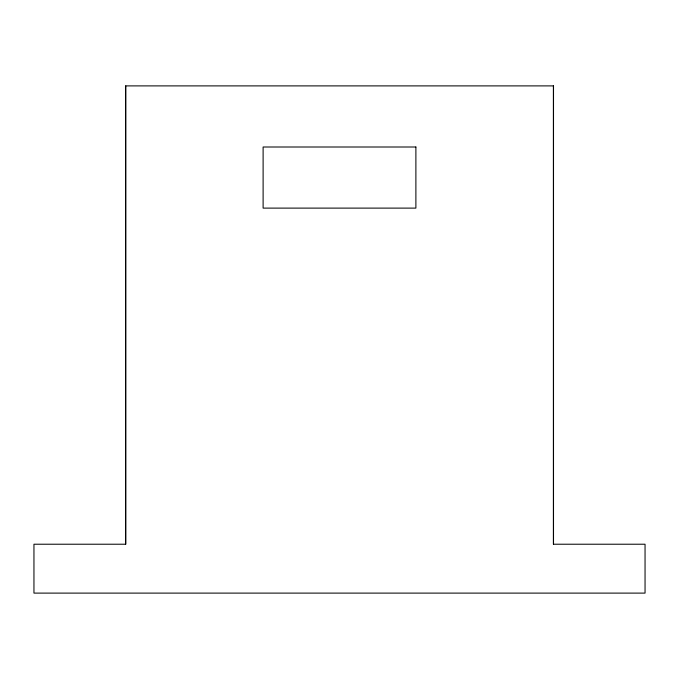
<?xml version="1.0" encoding="UTF-8"?>
<svg xmlns="http://www.w3.org/2000/svg" width="679" height="679" viewBox="0 0 679 679"><rect width="100%" height="100%" fill="white"/><g stroke="black" fill="none" stroke-linecap="round" stroke-linejoin="round"><path stroke-width="1.02" d="M553.512 544.219L553.512 85.894L125.615 85.894L125.615 544.219M553.385 85.894L553.385 544.219L645.05 544.219L645.05 593.106L33.95 593.106L33.95 544.219L125.742 544.219L125.742 85.894M415.887 147.004L263.113 147.004L263.113 208.113L415.887 208.113L415.887 147.004"/></g></svg>
